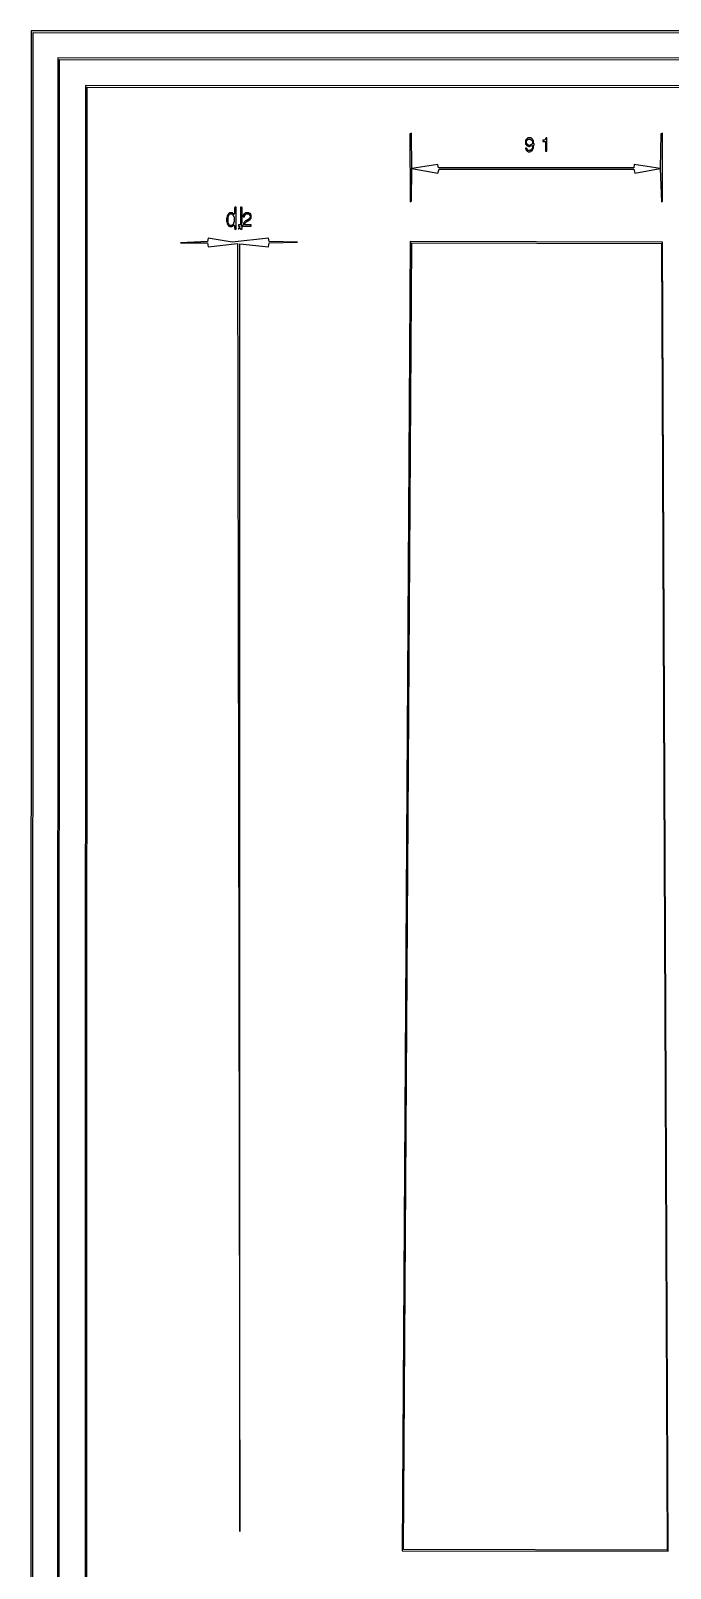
# Model space of a CAD drawing. Extents: x 17 to 323, y -435 to -5.
# Drawn here: x 16.9 to 128, y -271.6 to -4.7 of the extents above; entities that cross this region are included whole.
import ezdxf

# ---------------------------------------------------------------- set-up
doc = ezdxf.new("R2010")
doc.units = 0

msp = doc.modelspace()

# ---------------------------------------------------------------- linework, layer by layer
at = {"layer": 'CONTOURS'}
for p, q in [((17, -4.7), (16.9, -434.9)), ((322.7, -4.7), (17, -4.7)), ((17.2, -434.5), (17.3, -5)), ((17.3, -5), (322.5, -5.1)), ((21.6, -9.4), (21.5, -430.1)), ((318.1, -9.5), (21.6, -9.4)), ((21.8, -429.8), (21.9, -9.7)), ((21.9, -9.7), (317.8, -9.8)), ((26.4, -14.2), (26.3, -425.4)), ((313.3, -14.3), (26.4, -14.2)), ((26.6, -425), (26.7, -14.5)), ((26.7, -14.5), (313, -14.6)), ((83, -22.5), (82.7, -22.6)), ((82.7, -22.6), (82.8, -34.4)), ((83.1, -28.6), (83, -22.5)), ((103.2, -23.3), (102.8, -23.7)), ((102.8, -23.7), (102.8, -24.4)), ((103, -23.8), (103.3, -23.5)), ((103, -24.2), (103, -23.8)), ((103.8, -23.3), (103.2, -23.3)), ((103.3, -23.5), (103.7, -23.5)), ((103.7, -23.5), (104, -23.8)), ((104.1, -23.6), (103.8, -23.3)), ((104, -23.8), (104, -24.3)), ((104.1, -23.7), (104.1, -23.6)), ((104.2, -23.8), (104.1, -23.7)), ((104.2, -24.2), (104.2, -23.8)), ((106.1, -23.7), (105.8, -23.7)), ((105.8, -23.7), (105.8, -23.9)), ((105.8, -23.9), (106.2, -23.9)), ((106.3, -23.5), (106.1, -23.7)), ((106.2, -23.9), (106.3, -24)), ((106.4, -23.3), (106.3, -23.4)), ((106.3, -23.4), (106.3, -23.5)), ((106.3, -24), (106.3, -25.6)), ((106.5, -23.3), (106.4, -23.3)), ((106.5, -25.6), (106.5, -23.3)), ((126.3, -22.6), (126.2, -28.6)), ((126.6, -22.5), (126.3, -22.6)), ((126.6, -34.3), (126.6, -22.5)), ((102.8, -24.4), (103.1, -24.7)), ((103, -25.1), (102.8, -25.1)), ((102.8, -25.1), (102.8, -25.2)), ((102.8, -25.2), (102.9, -25.3)), ((102.9, -25.3), (102.9, -25.4)), ((102.9, -25.4), (103.1, -25.6)), ((103.1, -24.3), (103, -24.2)), ((103.1, -25.2), (103, -25.1)), ((103.1, -24.4), (103.1, -24.3)), ((103.2, -24.5), (103.1, -24.4)), ((103.1, -24.7), (103.3, -24.7)), ((103.1, -25.3), (103.1, -25.2)), ((103.3, -25.5), (103.1, -25.3)), ((103.1, -25.6), (103.2, -25.6)), ((103.3, -24.5), (103.2, -24.5)), ((103.2, -25.6), (103.3, -25.7)), ((103.4, -24.6), (103.3, -24.5)), ((103.3, -24.7), (103.4, -24.8)), ((103.6, -25.5), (103.3, -25.5)), ((103.3, -25.7), (103.6, -25.7)), ((103.6, -24.6), (103.4, -24.6)), ((103.4, -24.8), (103.5, -24.8)), ((103.5, -24.8), (103.6, -24.7)), ((103.7, -24.5), (103.6, -24.6)), ((103.6, -24.7), (103.8, -24.7)), ((104, -25.1), (103.6, -25.5)), ((103.6, -25.7), (103.7, -25.6)), ((103.8, -24.5), (103.7, -24.5)), ((103.7, -25.6), (103.8, -25.6)), ((104, -24.3), (103.8, -24.5)), ((103.8, -24.7), (103.9, -24.6)), ((103.8, -25.6), (103.9, -25.5)), ((103.9, -24.6), (104, -24.7)), ((103.9, -25.5), (104, -25.5)), ((104, -24.7), (104, -25.1)), ((104, -25.4), (104.1, -25.3)), ((104, -25.5), (104, -25.4)), ((104.1, -25.2), (104.2, -25.1)), ((104.1, -25.3), (104.1, -25.2)), ((104.3, -24.3), (104.2, -24.2)), ((104.2, -24.6), (104.3, -24.5)), ((104.2, -25.1), (104.2, -24.6)), ((104.3, -24.5), (104.3, -24.3)), ((106.3, -25.6), (106.5, -25.6)), ((83, -34.3), (83.1, -28.6)), ((87.6, -27.9), (83.1, -28.6)), ((83.1, -28.6), (87.6, -29.4)), ((87.7, -28.5), (87.6, -27.9)), ((87.6, -29.4), (87.8, -28.7)), ((121.6, -28.5), (87.7, -28.5)), ((87.8, -28.7), (121.6, -28.7)), ((121.7, -27.9), (121.6, -28.5)), ((121.6, -28.7), (121.8, -29.4)), ((126.2, -28.6), (121.7, -27.9)), ((121.8, -29.4), (126.2, -28.6)), ((126.2, -28.6), (126.4, -34.4)), ((82.8, -34.4), (83, -34.3)), ((126.4, -34.4), (126.6, -34.3)), ((51, -37.1), (50.9, -37.2)), ((50.9, -37.2), (50.9, -37.8)), ((51.1, -36.7), (51, -36.8)), ((51, -36.8), (51, -37.1)), ((51.4, -36.3), (51.1, -36.6)), ((51.1, -36.6), (51.1, -36.7)), ((51.2, -36.9), (51.3, -36.8)), ((51.2, -38.1), (51.2, -36.9)), ((51.3, -36.7), (51.5, -36.5)), ((51.3, -36.8), (51.3, -36.7)), ((51.9, -36.3), (51.4, -36.3)), ((51.5, -36.5), (51.9, -36.5)), ((52.2, -36.6), (51.9, -36.3)), ((51.9, -36.5), (52, -36.6)), ((52, -36.6), (52, -36.7)), ((52, -36.7), (52.1, -36.8)), ((52.1, -36.8), (52.1, -36.9)), ((52.1, -36.9), (52.2, -37)), ((52.3, -36.5), (52.2, -36.6)), ((52.2, -37), (52.2, -37.9)), ((52.4, -35.3), (52.3, -35.4)), ((52.3, -35.4), (52.3, -36.5)), ((52.6, -35.3), (52.4, -35.3)), ((52.6, -39.1), (52.6, -35.3)), ((53.5, -35.3), (53.3, -35.3)), ((53.3, -35.3), (53.3, -38.3)), ((53.6, -35.4), (53.5, -35.3)), ((53.6, -38), (53.6, -35.4)), ((53.9, -36.6), (53.8, -36.7)), ((53.8, -36.7), (53.8, -37)), ((53.8, -37), (54, -37)), ((54, -36.4), (53.9, -36.5)), ((53.9, -36.5), (53.9, -36.6)), ((54.1, -36.4), (54, -36.4)), ((54, -36.8), (54.3, -36.5)), ((54, -37), (54, -36.8)), ((54.2, -36.3), (54.1, -36.4)), ((54.8, -36.3), (54.2, -36.3)), ((54.3, -36.5), (54.7, -36.5)), ((55, -37.1), (54.6, -37.5)), ((54.7, -36.5), (55, -36.8)), ((54.9, -36.4), (54.8, -36.3)), ((55, -36.4), (54.9, -36.4)), ((55.1, -36.5), (55, -36.4)), ((55, -36.8), (55, -37.1)), ((55, -37.4), (55.2, -37.2)), ((55.1, -36.6), (55.1, -36.5)), ((55.2, -36.7), (55.1, -36.6)), ((55.2, -37.2), (55.2, -36.7)), ((50.9, -37.8), (51, -37.9)), ((51, -37.9), (51, -38.2)), ((51, -38.2), (51.1, -38.3)), ((51.1, -38.3), (51.1, -38.4)), ((51.1, -38.4), (51.3, -38.6)), ((51.3, -38.2), (51.2, -38.1)), ((51.3, -38.3), (51.3, -38.2)), ((51.5, -38.5), (51.3, -38.3)), ((51.3, -38.6), (51.4, -38.6)), ((51.4, -38.6), (51.5, -38.7)), ((51.8, -38.5), (51.5, -38.5)), ((51.5, -38.7), (51.8, -38.7)), ((52.1, -38.2), (51.8, -38.5)), ((51.8, -38.7), (51.9, -38.6)), ((51.9, -38.6), (52, -38.6)), ((52, -38.6), (52.2, -38.4)), ((52.2, -37.9), (52.1, -38)), ((52.1, -38), (52.1, -38.2)), ((52.2, -38.4), (52.3, -38.5)), ((52.3, -38.5), (52.3, -39)), ((52.3, -39), (52.5, -39.2)), ((52.5, -39.2), (52.6, -39.1)), ((53.1, -38.9), (52.9, -39.1)), ((52.9, -39.1), (53, -39.1)), ((53.2, -38.4), (53, -38.4)), ((53, -38.4), (53, -38.6)), ((53, -38.6), (53.1, -38.6)), ((53, -39.1), (53.2, -38.9)), ((53.1, -38.6), (53.2, -38.7)), ((53.2, -38.7), (53.1, -38.8)), ((53.1, -38.8), (53.1, -38.9)), ((53.3, -38.3), (53.2, -38.4)), ((53.2, -38.9), (53.3, -39)), ((53.3, -39), (53.3, -39.1)), ((53.3, -39.1), (53.4, -39.2)), ((53.4, -39.2), (53.6, -39)), ((53.5, -38.1), (53.6, -38)), ((53.5, -38.6), (53.5, -38.1)), ((53.6, -38.7), (53.5, -38.6)), ((53.6, -38.7), (53.7, -38.6)), ((53.7, -38.6), (53.6, -38.7)), ((53.6, -39), (53.6, -38.7)), ((53.8, -38.4), (53.7, -38.5)), ((53.7, -38.5), (53.7, -38.6)), ((53.7, -38.6), (55.2, -38.6)), ((53.9, -38.1), (53.8, -38.2)), ((53.8, -38.2), (53.8, -38.4)), ((54.2, -37.7), (53.9, -38)), ((53.9, -38), (53.9, -38.1)), ((54, -38.2), (54.4, -37.8)), ((54, -38.3), (54, -38.2)), ((54.1, -38.4), (54, -38.3)), ((55.2, -38.4), (54.1, -38.4)), ((54.3, -37.7), (54.2, -37.7)), ((54.5, -37.5), (54.3, -37.7)), ((54.4, -37.8), (54.5, -37.8)), ((54.6, -37.5), (54.5, -37.5)), ((54.5, -37.8), (54.6, -37.7)), ((54.6, -37.7), (54.7, -37.7)), ((54.7, -37.7), (54.9, -37.5)), ((54.9, -37.5), (55, -37.5)), ((55, -37.5), (55, -37.4)), ((55.2, -38.6), (55.2, -38.4)), ((47.6, -41.3), (42.9, -41.5)), ((42.9, -41.5), (47.6, -41.5)), ((47.7, -40.7), (47.6, -41.3)), ((47.6, -41.5), (47.7, -42.2)), ((51.9, -41.4), (47.7, -40.7)), ((47.7, -42.2), (52.8, -41.6)), ((58.2, -40.7), (51.9, -41.4)), ((52.8, -41.6), (53.2, -265.2)), ((53.2, -265.2), (53.2, -41.7)), ((53.2, -41.7), (58.2, -42.2)), ((58.3, -41.3), (58.2, -40.7)), ((58.2, -42.2), (58.3, -41.5)), ((63.2, -41.4), (58.3, -41.3)), ((58.3, -41.5), (63.2, -41.4)), ((82.8, -41.3), (81.4, -268.5)), ((81.6, -268.3), (83.1, -41.5)), ((126.6, -41.4), (82.8, -41.3)), ((83.1, -41.5), (126.4, -41.6)), ((126.4, -41.6), (127.4, -268.4)), ((127.6, -268.6), (126.6, -41.4)), ((81.4, -268.5), (127.6, -268.6)), ((127.4, -268.4), (81.6, -268.3))]:
    msp.add_line(p, q, dxfattribs=at)

doc.saveas('drawing.dxf')
